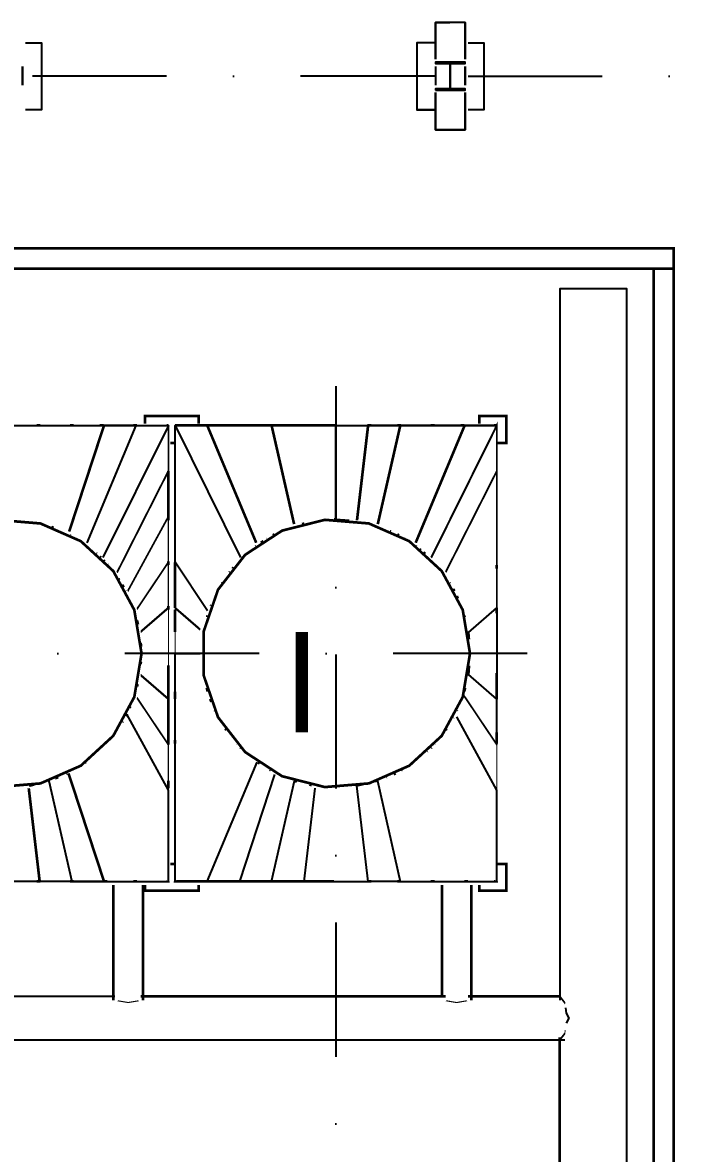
# Model space of a CAD drawing. Extents: x -57244 to 324435, y 15553 to 159369.
# Drawn here: x 132556 to 137634, y 129145 to 137578 of the extents above; entities that cross this region are included whole.
import ezdxf

# ---------------------------------------------------------------- set-up
doc = ezdxf.new("R2010")
doc.units = 0
doc.header["$LTSCALE"] = 2000
doc.header["$MEASUREMENT"] = 0
doc.linetypes.add('DASHDOT', pattern=[1, 0.5, -0.25, 0, -0.25])
doc.layers.add('BASE', color=253, linetype='CONTINUOUS')
doc.styles.add('TXT', font='TXT', dxfattribs={"height": 0.2})

msp = doc.modelspace()

# ---------------------------------------------------------------- linework, layer by layer
at = {"layer": 'BASE', "linetype": 'Continuous'}
for p, q in [((135855.5840535424, 137577.8737172001, 3789.999999999996), (135855.5840535424, 137305.6937172002, 3789.999999999996)), ((135855.5840535424, 137577.8737172001, 3989), (135855.5840535424, 137305.6937172002, 3989)), ((132555.5840535424, 137250.2137172004, 3789.999999999996), (132555.5840535424, 137111.4937172004, 3789.999999999996)), ((132555.5840535424, 137111.4937172004, 3989), (132555.5840535424, 137250.2137172004, 3989)), ((132555.5840535424, 137111.4937172004, 4000), (132555.5840535424, 137250.2137172004, 4000)), ((135635.5840535412, 137250.2137172004, 3989), (135635.5840535412, 137111.4937172004, 3989)), ((135635.5840535412, 137250.2137172004, 4000), (135635.5840535412, 137111.4937172004, 4000)), ((135635.5840535412, 137250.2137172004, 3801), (135635.5840535412, 137111.4937172004, 3801)), ((135855.5840535424, 137250.2137172004, 3789.999999999996), (135855.5840535424, 137111.4937172004, 3789.999999999996)), ((135855.5840535424, 137111.4937172004, 3989), (135855.5840535424, 137250.2137172004, 3989)), ((135855.5840535424, 137250.2137172004, 4000), (135855.5840535424, 137111.4937172004, 4000)), ((135635.5840535412, 136777.8737172002, 3801), (135635.5840535412, 137056.0137172001, 3801)), ((132695.5840535389, 136927.8737172001), (132576.4640535388, 136927.8737172001)), ((135628.2240535409, 136927.8737172001), (135495.5840535389, 136927.8737172001)), ((135995.5840535389, 136927.8737172001), (135877.9240535441, 136927.8737172001))]:
    msp.add_line(p, q, dxfattribs=at)
at = {"layer": 'BASE', "linetype": 'DASHDOT'}
for p, q in [((135628.2240535409, 137177.8737172001, 150), (132576.4640535388, 137177.8737172001, 150)), ((135877.9240535441, 137177.8737172001, 150), (138929.6840535404, 137177.8737172001, 150)), ((134892.8440535426, 134865.9937172001, 5658.999999999996), (134892.8440535426, 114344.8937172003, 5658.999999999996)), ((136319.1640535413, 132873.3537172001, 5658.999999999996), (128521.0640535384, 132873.3537172001, 5658.999999999996))]:
    msp.add_line(p, q, dxfattribs=at)
at = {"layer": 'BASE', "linetype": 'Continuous'}
for points, elevation in [([(135855.5840535412, 137305.6937172003), (135855.5840535412, 137577.8737172004), (135635.5840535412, 137577.8737172004), (135635.5840535412, 137305.6937172003)], 4000), ([(135635.5840535412, 137305.6937172003), (135635.5840535412, 137577.8737172004), (135742.5840535412, 137577.8737172004)], 3801), ([(135635.5840535412, 137305.6937172003), (135635.5840535412, 137577.8737172004), (135742.5840535412, 137577.8737172004)], 3989), ([(132576.4640535411, 137427.8737172004), (132695.5840535411, 137427.8737172004), (132695.5840535411, 136927.8737172004), (132576.4640535411, 136927.8737172004)], 150.0000000000073), ([(135628.2240535411, 137427.8737172004), (135495.5840535411, 137427.8737172004), (135495.5840535411, 136927.8737172004), (135628.2240535411, 136927.8737172004)], 150.0000000000073), ([(135877.9240535412, 137427.8737172004), (135995.5840535412, 137427.8737172004), (135995.5840535412, 136927.8737172004), (135877.9240535412, 136927.8737172004)], 150), ([(135635.5840535412, 137056.0137172003), (135635.5840535412, 136777.8737172004), (135742.5840535412, 136777.8737172004)], 3989), ([(135855.5840535412, 137056.0137172003), (135855.5840535412, 136777.8737172004), (135635.5840535412, 136777.8737172004), (135635.5840535412, 137056.0137172003)], 4000), ([(135635.5840535412, 136777.8737172004), (135855.5840535412, 136777.8737172004), (135855.5840535412, 137056.0137172003)], 3789.999999999996), ([(135855.5840535412, 137056.0137172003), (135855.5840535412, 136777.8737172004), (135748.5840535412, 136777.8737172004)], 3989)]:
    msp.add_lwpolyline(points, dxfattribs=dict(at, elevation=elevation))
at = {"layer": 'BASE', "linetype": 'Continuous', "elevation": 4750}
msp.add_lwpolyline([(135635.5840535412, 137072.8737172004), (135855.5840535412, 137072.8737172004), (135855.5840535412, 137083.8737172004), (135748.5840535412, 137083.8737172004), (135748.5840535412, 137271.8737172002), (135855.5840535412, 137271.8737172002), (135855.5840535412, 137282.8737172002), (135635.5840535412, 137282.8737172002), (135635.5840535412, 137271.8737172002), (135742.5840535412, 137271.8737172002), (135742.5840535412, 137083.8737172004), (135635.5840535412, 137083.8737172004)], close=True, dxfattribs=at)
at = {"layer": 'BASE', "linetype": 'Continuous', "const_width": 20}
for points, elevation in [([(127472.8640535411, 135893.3537172003), (127472.8640535411, 135743.3537172003), (137412.8640535411, 135743.3537172003), (137412.8640535411, 135893.3537172003)], 1200), ([(137412.8640535411, 135893.3537172003), (127472.8640535411, 135893.3537172003), (127472.8640535411, 135743.3537172003), (137412.8640535411, 135743.3537172003)], -100), ([(137262.8640535411, 113383.3537172003), (137412.8640535411, 113383.3537172003), (137412.8640535411, 135743.3537172003), (137262.8640535411, 135743.3537172003)], 1200), ([(131456.4840535411, 133037.9537172003), (131563.3840535411, 133349.2937172003), (131765.5640535412, 133609.0737172003), (132041.1640535412, 133789.1337172004), (132360.2840535412, 133869.9337172003), (132688.3440535411, 133842.7537172004), (132989.8040535412, 133710.5137172004), (133232.0040535411, 133487.5737172003), (133388.6640535412, 133198.0537172003), (133442.8640535411, 132873.3537172003), (133388.6640535412, 132548.6537172004), (133232.0040535411, 132259.1337172003), (132989.8040535412, 132036.1937172003), (132688.3440535411, 131903.9537172003), (132360.2840535412, 131876.7737172003), (132041.1640535412, 131957.5737172003), (131765.5640535412, 132137.6337172004), (131563.3840535411, 132397.4137172003), (131456.4840535411, 132708.7537172004)], 5658.999999999953), ([(134491.1640535412, 133789.1337172004), (134810.2840535412, 133869.9337172003), (135138.3440535411, 133842.7537172004), (135439.8040535412, 133710.5137172004), (135682.0040535411, 133487.5737172003), (135838.6640535412, 133198.0537172003), (135892.8640535411, 132873.3537172003), (135838.6640535412, 132548.6537172004), (135682.0040535411, 132259.1337172003), (135439.8040535412, 132036.1937172003), (135138.3440535411, 131903.9537172003), (134810.2840535412, 131876.7737172003), (134491.1640535412, 131957.5737172003), (134215.5640535412, 132137.6337172004), (134013.3840535411, 132397.4137172003), (133906.4840535411, 132708.7537172004), (133906.4840535411, 133037.9537172003), (134013.3840535411, 133349.2937172003), (134215.5640535412, 133609.0737172003)], 5659.000000000033)]:
    msp.add_lwpolyline(points, close=True, dxfattribs=dict(at, elevation=elevation))
for points, elevation in [([(137262.8640535408, 119716.4337172003), (137262.8640535408, 135743.3537172003), (137412.8640535408, 135743.3537172003), (137412.8640535408, 120104.8337172003)], -100.000000001688), ([(137262.8640535411, 135743.3537172003), (137262.8640535411, 135743.3537172003), (137412.8640535411, 135743.3537172003)], 1200.020000000008), ([(133867.8640535411, 134586.8537172003), (133867.8640535411, 134643.3537172003), (133467.8640535411, 134643.3537172003), (133467.8640535411, 134586.8537172003)], 2808.999999999996), ([(136099.8640535411, 134443.3537172003), (136162.8640535411, 134443.3537172003), (136162.8640535411, 134643.3537172003), (135962.8640535411, 134643.3537172003), (135962.8640535411, 134586.8537172003)], -100), ([(135962.8640535411, 134586.8537172003), (135962.8640535411, 134643.3537172003), (136162.8640535411, 134643.3537172003), (136162.8640535411, 134443.3537172003), (136099.8640535411, 134443.3537172003)], 2808.999999999993), ([(132659.7040535412, 134573.3537172003), (132687.4440535412, 134573.3537172003)], 4558.999999999996), ([(132909.3840535411, 134573.3537172003), (132937.1240535411, 134573.3537172003)], 4558.999999999996), ([(133159.0840535412, 134573.3537172003), (133131.3240535412, 134573.3537172003)], 4558.999999999996), ([(133381.0240535412, 134573.3537172003), (133408.7640535411, 134573.3537172003)], 4558.999999999996), ([(133630.7040535412, 134573.3537172003), (133642.8640535411, 134573.3537172003)], 4558.999999999996), ([(133692.8640535411, 134573.3537172003), (134879.1640535412, 134573.3537172003)], 4558.999999999996), ([(134892.8640535411, 134573.3537172003), (134652.8640535411, 134573.3537172003), (134412.8640535411, 134573.3537172003)], 4559.000000000004), ([(135128.8440535412, 134573.3537172003), (135156.6040535411, 134573.3537172003)], 4558.999999999996), ([(135350.8040535412, 134573.3537172003), (135378.5440535412, 134573.3537172003)], 4558.999999999996), ([(135628.2240535411, 134573.3537172003), (135600.4840535411, 134573.3537172003)], 4558.999999999996), ([(135850.1840535412, 134573.3537172003), (135822.4440535412, 134573.3537172003)], 4558.999999999996), ([(136092.8640535411, 134573.3537172003), (136072.1240535411, 134573.3537172003)], 4558.999999999996), ([(133686.2040535412, 134443.3537172003), (133658.4640535411, 134443.3537172003)], 2808.999999999996), ([(133642.8640535411, 133893.3537172003), (133642.8640535411, 134233.3537172003)], 4558.999999999996), ([(132688.3440535411, 133842.7537172004), (132715.1840535412, 133830.9737172003)], 5058.999999999996), ([(133642.8640535411, 133893.2737172003), (133642.8640535411, 133865.5337172003)], 4558.999999999996), ([(134657.2240535412, 133842.0137172004), (134639.5640535412, 133837.7737172004)], 5058.999999999996), ([(134892.8640535411, 133873.3537172003), (134879.1640535412, 133872.2737172003)], 5058.999999999996), ([(135138.3440535411, 133842.7537172004), (135156.6040535411, 133834.7537172004)], 5058.999999999996), ([(132798.4040535412, 133794.4737172003), (132742.9240535412, 133818.8137172003)], 5058.999999999996), ([(132786.5440535412, 133810.0337172003), (132770.6640535412, 133816.6137172002)], 5058.999999999996), ([(132881.6440535412, 133757.9537172003), (132952.6640535412, 133726.8137172003)], 5058.999999999996), ([(132909.3840535411, 133756.6737172003), (132912.8440535412, 133754.5537172003)], 5058.999999999996), ([(134422.8640535411, 133754.5537172003), (134435.2640535411, 133762.1537172003)], 5058.999999999996), ([(135452.2440535571, 133699.0737172003), (135439.8040535571, 133710.5137172004), (135267.5640535571, 133786.0737172003)], 5059.000000080148), ([(135303.5240535412, 133782.2937172003), (135295.3040535412, 133785.6937172003)], 5058.999999999996), ([(135362.8440535412, 133754.5537172003), (135350.8040535412, 133761.9337172003)], 5058.999999999996), ([(133002.2440535411, 133699.0737172003), (132989.8040535412, 133710.5137172004), (132964.8640535411, 133721.4537172003)], 5059.000000000004), ([(133020.3640535411, 133682.3937172003), (133032.3840535411, 133671.3137172003)], 5058.999999999996), ([(133213.2040535412, 133504.8537172003), (133048.1040535411, 133656.8537172003)], 5058.999999999996), ([(134292.1440535412, 133671.3137172003), (134296.5440535412, 133675.0937172003)], 5058.999999999996), ([(134332.3240535412, 133699.0737172003), (134352.0440535412, 133711.1537172004)], 5058.999999999996), ([(134379.7840535412, 133728.1537172003), (134377.6040535412, 133726.8137172003)], 5058.999999999996), ([(135408.1040535411, 133726.8137172003), (135406.2840535412, 133727.9337172003)], 5058.999999999996), ([(135461.7640535411, 133690.2937172003), (135572.7440535411, 133588.1337172004)], 5058.999999999996), ([(135489.5240535412, 133674.7737172004), (135493.5640535412, 133671.3137172003)], 5058.999999999996), ([(133075.8440535411, 133643.7537172004), (133076.0440535412, 133643.5737172003)], 5058.999999999996), ([(133108.5240535412, 133615.8337172003), (133103.5840535412, 133620.0537172003)], 5058.999999999996), ([(133131.3240535412, 133596.3537172003), (133141.0040535411, 133588.0937172003)], 5058.999999999996), ([(133159.0840535412, 133569.7737172003), (133167.1240535411, 133560.3537172003)], 5058.999999999996), ([(134213.3240535412, 133606.1937172003), (134215.5640535412, 133609.0737172003)], 5058.999999999996), ([(135526.0440535412, 133643.5737172003), (135517.2640535411, 133651.0737172003)], 5058.999999999996), ([(135558.5240535412, 133615.8337172003), (135545.0040535411, 133627.3937172003)], 5058.999999999996), ([(133190.8240535412, 133532.6137172004), (133186.8240535412, 133537.2937172003)], 5058.999999999996), ([(133642.8640535411, 133532.6137172004), (133642.8640535411, 133560.3537172003)], 4558.999999999996), ([(133692.8640535411, 133553.3537172003), (133692.8640535411, 133213.3537172003)], 4558.999999999996), ([(133692.8640535411, 133449.3737172004), (133692.8640535411, 133532.6137172004)], 4558.999999999996), ([(134091.2640535411, 133449.3737172004), (134157.8440535412, 133534.8937172004)], 5058.999999999996), ([(134121.1840535412, 133504.8537172003), (134130.0840535412, 133515.2737172003)], 5058.999999999996), ([(135683.7240535412, 133484.3737172002), (135682.0040535411, 133487.5737172003)], 5058.999999999996), ([(136092.8640535411, 133504.8537172003), (136092.8640535411, 133532.6137172004)], 4558.999999999996), ([(133270.0440535412, 133431.4537172003), (133276.0640535412, 133421.6337172003)], 5058.999999999996), ([(134026.4840535412, 133366.1537172003), (134069.6840535412, 133421.6337172003)], 5058.999999999996), ([(134042.6440535412, 133393.8937172003), (134046.8640535411, 133400.7937172003)], 5058.999999999996), ([(134102.3440535412, 133482.7937172003), (134097.5040535411, 133477.1137172004)], 5058.999999999996), ([(135807.7640535411, 133255.1737172003), (135717.6840535412, 133421.6337172003)], 5058.999999999996), ([(135743.0640535412, 133393.8937172003), (135739.2040535412, 133400.1937172003)], 5058.999999999996), ([(133297.7840535412, 133386.1937172003), (133310.0840535412, 133366.1537172003)], 5058.999999999996), ([(133327.0840535412, 133338.3937172004), (133325.5440535412, 133340.9137172003)], 5058.999999999996), ([(134013.3840535411, 133349.2937172003), (134019.1240535411, 133356.6737172003)], 5058.999999999996), ([(135777.0840535412, 133338.3937172004), (135766.9440535412, 133354.9337172003)], 5058.999999999996), ([(133960.4640535411, 133227.4337172003), (133963.6240535411, 133235.0737172003)], 5058.999999999996), ([(135802.2640535411, 133282.9137172003), (135794.6840535412, 133301.1737172003)], 5058.999999999996), ([(133642.8640535411, 133199.6937172003), (133642.8640535411, 133227.4337172003)], 4558.999999999996), ([(133692.8640535411, 133199.6937172003), (133692.8640535411, 133033.2337172003)], 4558.999999999996), ([(133935.8840535411, 133157.7337172003), (133932.6440535412, 133144.1937172003)], 5058.999999999996), ([(135852.2840535412, 133116.4537172003), (135843.0240535412, 133171.9337172003)], 5058.999999999996), ([(135853.0640535412, 133144.1937172003), (135850.1840535412, 133156.2337172003)], 5058.999999999996), ([(136092.8640535411, 133171.9337172003), (136092.8640535411, 133199.6937172003)], 4558.999999999996), ([(133416.3840535411, 133088.7137172003), (133408.7640535411, 133120.4537172003)], 5058.999999999996), ([(135880.0640535412, 132949.9937172004), (135861.5440535412, 133060.9737172003)], 5058.999999999996), ([(135880.5440535412, 133029.7737172003), (135884.6240535411, 132977.7337172003)], 5058.999999999996), ([(133439.0040535411, 132922.2537172004), (133436.5040535411, 132953.9137172004)], 5058.999999999996), ([(133437.9640535412, 132811.2737172003), (133436.5040535411, 132792.7937172003)], 5058.999999999996), ([(133642.8640535411, 132783.5337172003), (133642.8640535411, 132533.8537172003)], 4558.999999999996), ([(135885.7840535412, 132783.5337172003), (135880.5440535412, 132716.9137172003)], 5058.999999999996), ([(136092.8640535411, 132533.8537172003), (136092.8640535411, 132728.0537172003)], 4558.999999999996), ([(133413.2240535411, 132644.8137172003), (133408.7640535411, 132626.2537172004)], 5058.999999999996), ([(133906.4840535411, 132708.7537172004), (133908.1440535412, 132703.9537172003)], 5058.999999999996), ([(133928.4440535412, 132644.8137172003), (133976.0640535412, 132506.0937172003)], 5058.999999999996), ([(133692.8640535411, 132589.3337172003), (133692.8640535411, 132533.8537172003)], 4558.999999999996), ([(133935.8840535411, 132588.9737172003), (133929.1440535412, 132617.0737172003)], 5058.999999999996), ([(135850.1840535412, 132590.4737172003), (135856.5640535412, 132617.0737172003)], 5058.999999999996), ([(133388.6640535412, 132548.6537172004), (133275.5640535412, 132339.6337172003)], 5058.999999999996), ([(133358.2840535412, 132478.3537172003), (133353.2840535412, 132466.2537172002)], 5058.999999999996), ([(133381.0240535412, 132533.2337172003), (133381.2640535411, 132533.8537172003)], 5058.999999999996), ([(133642.8640535411, 132533.3537172003), (133642.8640535411, 132193.3537172003)], 4558.999999999996), ([(133954.4440535412, 132533.8537172003), (133963.6240535411, 132511.6337172004)], 5058.999999999996), ([(133985.5840535412, 132478.3537172003), (134004.6440535412, 132422.8737172004)], 5058.999999999996), ([(135800.6240535411, 132478.3537172003), (135740.5640535412, 132367.3937172004)], 5058.999999999996), ([(133335.3040535412, 132422.8737172004), (133333.8640535411, 132419.3537172003), (133325.5440535412, 132405.7937172003)], 5059.000000000004), ([(133991.3840535411, 132444.6537172003), (133988.9040535412, 132450.6137172004)], 5058.999999999996), ([(134019.1240535411, 132390.0337172003), (134015.1440535412, 132395.1337172004)], 5058.999999999996), ([(135766.9440535412, 132391.7737172004), (135769.0040535411, 132395.1337172004)], 5058.999999999996), ([(135796.8040535412, 132450.6137172004), (135794.6840535412, 132445.5337172003)], 5058.999999999996), ([(133302.0040535411, 132367.3937172004), (133297.7840535412, 132360.5137172004)], 5058.999999999996), ([(133642.8640535411, 132339.6337172003), (133642.8640535411, 132200.9337172003)], 4558.999999999996), ([(134046.8640535411, 132354.3937172003), (134036.7440535411, 132367.3937172004)], 5058.999999999996), ([(134058.3440535412, 132339.6337172003), (134101.5240535412, 132284.1537172003)], 5058.999999999996), ([(134074.6040535411, 132300.6537172003), (134067.7040535412, 132311.8937172003)], 5058.999999999996), ([(135725.5640535412, 132339.6337172003), (135695.5240535412, 132284.1537172003)], 5058.999999999996), ([(135718.0040535411, 132311.8937172003), (135711.4640535412, 132301.2337172002)], 5058.999999999996), ([(133245.5240535412, 132284.1537172003), (133242.3040535412, 132278.1937172003)], 5058.999999999996), ([(133692.8640535411, 132228.6737172003), (133692.8640535411, 132200.9337172003)], 4558.999999999996), ([(134209.5040535411, 132145.4337172003), (134144.7040535412, 132228.6737172003)], 5058.999999999996), ([(135683.7240535412, 132262.3337172003), (135682.0040535411, 132259.1337172003)], 5058.999999999996), ([(136092.8640535411, 132284.1537172003), (136092.8640535411, 132200.9337172003)], 4558.999999999996), ([(134156.1440535412, 132200.9337172003), (134157.8440535412, 132198.9337172003)], 5058.999999999996), ([(134179.8440535411, 132173.1737172003), (134185.5840535412, 132166.4537172003)], 5058.999999999996), ([(135572.7440535411, 132143.0137172003), (135575.5840535412, 132145.4337172003)], 5058.999999999996), ([(135605.8640535411, 132173.1737172003), (135600.4840535411, 132166.8737172004)], 5058.999999999996), ([(135629.5640535412, 132200.9337172003), (135628.2240535411, 132199.3537172003)], 5058.999999999996), ([(132989.8040535412, 132036.1937172003), (133048.2040535412, 132089.9537172003)], 5058.999999999996), ([(133020.3640535411, 132058.0537172003), (133027.1440535412, 132062.2137172003)], 5058.999999999996), ([(134296.5440535412, 132084.7137172003), (134352.0440535412, 132048.4737172003)], 5058.999999999996), ([(134308.5640535412, 132062.2137172003), (134324.3040535412, 132052.5737172003)], 5058.999999999996), ([(132881.6440535412, 131976.0537172003), (132888.7040535412, 131978.9737172003)], 5058.999999999996), ([(134435.2640535411, 131994.0937172003), (134379.7840535412, 132030.3537172003)], 5058.999999999996), ([(134407.5240535412, 132001.5537172003), (134399.1040535411, 132006.7137172003)], 5058.999999999996), ([(134458.4040535412, 131978.9737172003), (134463.0040535411, 131975.9737172003)], 5058.999999999996), ([(135323.0640535412, 131972.4937172004), (135338.7040535412, 131978.9737172003)], 5058.999999999996), ([(135386.6040535411, 132006.7137172003), (135378.5440535412, 132001.7737172003)], 5058.999999999996), ([(132641.2440535411, 131895.7537172002), (132604.2040535412, 131886.8537172003)], 5058.999999999996), ([(132754.7240535412, 131923.4937172002), (132751.8640535411, 131922.2937172003)], 5058.999999999996), ([(132821.7240535412, 131951.2337172002), (132798.4040535412, 131941.5937172003)], 5058.999999999996), ([(133642.8640535411, 131868.0137172003), (133642.8640535411, 131923.4937172002)], 4558.999999999996), ([(134491.1640535412, 131957.5737172003), (134490.7640535411, 131957.8337172003)], 5058.999999999996), ([(134583.8440535411, 131922.2937172003), (134601.7240535411, 131918.0137172003)], 5058.999999999996), ([(134712.7040535412, 131891.3737172004), (134694.4640535412, 131895.7537172002)], 5058.999999999996), ([(135049.2840535412, 131885.6737172003), (135045.6240535411, 131885.3937172003)], 5058.999999999996), ([(135204.7240535412, 131923.4937172002), (135201.8640535411, 131922.2937172003)], 5058.999999999996), ([(135267.5640535412, 131949.5137172003), (135271.7240535412, 131951.2337172002)], 5058.999999999996), ([(133686.2040535412, 131303.3537172003), (133658.4640535411, 131303.3537172003)], 2808.999999999996), ([(133686.2040535412, 131303.3537172003), (133658.4640535411, 131303.3537172003)], -100), ([(135962.8640535411, 131146.6737172003), (135962.8640535411, 131103.3537172003), (136162.8640535411, 131103.3537172003), (136162.8640535411, 131303.3537172003), (136099.8640535411, 131303.3537172003)], -100), ([(135962.8640535411, 131146.6737172003), (135962.8640535411, 131103.3537172003), (136162.8640535411, 131103.3537172003), (136162.8640535411, 131303.3537172003), (136099.8640535411, 131303.3537172003)], 2808.999999999993), ([(132659.7040535412, 131173.3537172003), (132687.4440535412, 131173.3537172003)], 4558.999999999996), ([(132909.3840535411, 131173.3537172003), (132937.1240535411, 131173.3537172003)], 4558.999999999996), ([(133186.8240535412, 131173.3537172003), (133159.0840535412, 131173.3537172003)], 4558.999999999996), ([(133232.8640535411, 130286.6337172004), (133232.8640535411, 131146.6737172003)], 4258.999999999996), ([(133381.0240535412, 131173.3537172003), (133408.7640535411, 131173.3537172003)], 4558.999999999996), ([(133452.8640535411, 130286.6337172004), (133452.8640535411, 131146.6737172003)], 4258.999999999996), ([(133867.8640535411, 131146.6737172003), (133867.8640535411, 131103.3537172003), (133467.8640535411, 131103.3537172003), (133467.8640535411, 131146.6737172003)], -100), ([(133867.8640535411, 131146.6737172003), (133867.8640535411, 131103.3537172003), (133467.8640535411, 131103.3537172003), (133467.8640535411, 131146.6737172003)], 2808.999999999996), ([(133642.8640535411, 131174.4137172003), (133642.8640535411, 131173.3537172003), (133630.7040535412, 131173.3537172003)], 4559.000000000004), ([(134879.1640535412, 131173.3537172003), (133692.8640535411, 131173.3537172003), (133692.8640535411, 131174.4137172003)], 4559.000000000004), ([(134412.8640535411, 131173.3537172003), (134172.8640535411, 131173.3537172003)], 4558.999999999996), ([(135156.6040535411, 131173.3537172003), (135128.8440535412, 131173.3537172003)], 4558.999999999996), ([(135378.5440535412, 131173.3537172003), (135350.8040535412, 131173.3537172003)], 4558.999999999996), ([(135628.2240535411, 131173.3537172003), (135600.4840535411, 131173.3537172003)], 4558.999999999996), ([(135682.8640535411, 130314.3737172004), (135682.8640535411, 131146.6737172003)], 4258.999999999996), ([(135850.1840535412, 131173.3537172003), (135877.9240535412, 131173.3537172003)], 4558.999999999996), ([(135902.8640535411, 130286.6337172004), (135902.8640535411, 131146.6737172003)], 4258.999999999996), ([(136092.8640535411, 131174.4137172003), (136092.8640535411, 131173.3537172003), (136072.1240535411, 131173.3537172003)], 4559.000000000004), ([(135711.4640535412, 130315.3337172003), (133436.5040535411, 130315.3337172003)], 4258.999999999996), ([(135877.9240535412, 130315.3337172003), (136571.5040535411, 130315.3337172003)], 4258.999999999996), ([(136562.8640535411, 124737.9737172003), (136562.8640535411, 130009.1937172003)], 4258.999999999996)]:
    msp.add_lwpolyline(points, dxfattribs=dict(at, elevation=elevation))
at = {"layer": 'BASE', "linetype": 'Continuous', "extrusion": (0.7121410058671304, 0, 0.7020364575736447), "const_width": 20, "elevation": 100117.8933085059}
msp.add_lwpolyline([(133588.0937172003, -91598.7853818522), (134573.3537172003, -92295.50133545161), (134233.3537172003, -92295.50133545161)], dxfattribs=at)
at = {"layer": 'BASE', "linetype": 'Continuous', "extrusion": (0.9931852325540276, -0.1165465307789233, 0), "const_width": 20, "elevation": 116094.6036799264}
msp.add_lwpolyline([(149119.9951064454, 4558.999999999886), (148407.3183802923, 5055.859999999891)], dxfattribs=at)
at = {"layer": 'BASE', "linetype": 'Continuous', "extrusion": (-0.9749139176862365, 0.222582238962758, 0), "const_width": 20, "elevation": -99634.71176941147}
msp.add_lwpolyline([(-160029.1965382089, 5050.079999999902), (-160783.7041789918, 4558.999999999904)], dxfattribs=at)
at = {"layer": 'BASE', "linetype": 'Continuous', "extrusion": (0, 0.5257451435671091, 0.8506421362803513), "const_width": 20, "elevation": 74629.36466965906}
msp.add_lwpolyline([(-132902.7440535411, -111146.9366989696), (-133162.8640535411, -112076.8929828883), (-133402.8640535411, -112076.8929828883)], dxfattribs=at)
at = {"layer": 'BASE', "linetype": 'Continuous', "extrusion": (0.7877486873712441, 0, 0.6159967577389365), "const_width": 20, "elevation": 108085.3199532429}
msp.add_lwpolyline([(133477.1137172004, -78110.63050540513), (134233.3537172003, -78732.22468620157), (134573.3537172003, -78732.22468620157)], dxfattribs=at)
at = {"layer": 'BASE', "linetype": 'Continuous', "extrusion": (0, 0.4893953063642016, 0.872062058633839), "const_width": 20}
for points, elevation in [([(-133692.8640535411, -115125.1626781674), (-133932.8640535411, -115125.1626781674), (-134298.1040535411, -114122.6193484304)], 69835.29859619905), ([(-135487.6040535411, -114122.6193484305), (-135852.8640535411, -115125.1626781674), (-136092.8640535411, -115125.1626781674)], 69835.29859619917)]:
    msp.add_lwpolyline(points, dxfattribs=dict(at, elevation=elevation))
at = {"layer": 'BASE', "linetype": 'Continuous', "extrusion": (0, 0.555242793347018, 0.8316883072619219), "const_width": 20, "elevation": 78512.55182082251}
msp.add_lwpolyline([(-134580.7840535412, -108507.2909447378), (-134412.8640535411, -109391.7328607503), (-134172.8640535411, -109391.7328607503), (-133932.8640535411, -109391.7328607503)], dxfattribs=at)
at = {"layer": 'BASE', "linetype": 'Continuous', "extrusion": (0.949968087734894, 0.312346974189456, 0), "const_width": 20, "elevation": 169493.5189309514}
msp.add_lwpolyline([(85931.90338534408, 4558.999999999924), (85091.81200721886, 5052.259999999926)], dxfattribs=at)
at = {"layer": 'BASE', "linetype": 'Continuous', "extrusion": (-0.9931884805603328, -0.11651884861368, 0), "const_width": 20, "elevation": -149416.0056816441}
msp.add_lwpolyline([(-117254.4336247433, 5055.859999999951), (-117967.1080202425, 4558.999999999947)], dxfattribs=at)
at = {"layer": 'BASE', "linetype": 'Continuous', "extrusion": (0, 0.5745374760649955, 0.8184782761911675), "const_width": 20, "elevation": 81048.87745143787}
msp.add_lwpolyline([(-135372.8640535411, -107526.0502183386), (-135132.8640535411, -107526.0502183386), (-135049.8040535412, -106661.2502345273)], dxfattribs=at)
at = {"layer": 'BASE', "linetype": 'Continuous', "extrusion": (0, 0.5552427933469883, 0.8316883072619417), "const_width": 20, "elevation": 78512.5518208184}
msp.add_lwpolyline([(-135852.8640535411, -109391.7328607528), (-135612.8640535411, -109391.7328607528), (-135372.8640535411, -109391.7328607528), (-135204.9240535412, -108507.2909447402)], dxfattribs=at)
at = {"layer": 'BASE', "linetype": 'Continuous', "extrusion": (0.9499627466936902, -0.3123632178957373, 0), "const_width": 20, "elevation": 86791.4030131741}
msp.add_lwpolyline([(170200.1433327947, 4558.999999999996), (169361.184118053, 5051.580000000002)], dxfattribs=at)
at = {"layer": 'BASE', "linetype": 'Continuous', "extrusion": (0.7877476021947242, 0, 0.6159981454813505), "const_width": 20, "elevation": 110015.1628792394}
msp.add_lwpolyline([(133480.0937172003, -79622.45284364035), (134233.3537172003, -80241.61055182146), (133893.3537172003, -80241.61055182146), (133553.3537172003, -80241.61055182146), (133213.3537172003, -80241.61055182146)], dxfattribs=at)
at = {"layer": 'BASE', "linetype": 'Continuous', "extrusion": (-0.8921696759492272, -0.4517004198765493, 0), "const_width": 20, "elevation": -179909.9814348688}
msp.add_lwpolyline([(-58522.16340746747, 5048.66), (-59369.80485996977, 4558.999999999996)], dxfattribs=at)
at = {"layer": 'BASE', "linetype": 'Continuous', "extrusion": (0.8506546748419922, 0, 0.5257248559555318), "const_width": 20, "elevation": 116080.706684719}
msp.add_lwpolyline([(133553.3537172003, -66381.24079142805), (133893.3537172003, -66381.24079142805), (133338.3937172004, -65804.93172677617)], dxfattribs=at)
at = {"layer": 'BASE', "linetype": 'Continuous', "extrusion": (-0.8777237560200736, -0.4791669939781061, 0), "const_width": 20, "elevation": -181502.6786044738}
msp.add_lwpolyline([(-52837.17171061732, 5042.059999999998), (-53460.1695459265, 4558.999999999996)], dxfattribs=at)
at = {"layer": 'BASE', "linetype": 'Continuous', "extrusion": (-0.8777129727746471, 0.4791867458758554, 0), "const_width": 20, "elevation": -55290.55181969943}
msp.add_lwpolyline([(-182101.5505969966, 5049.239999999925), (-182733.8301886331, 4558.999999999924)], dxfattribs=at)
at = {"layer": 'BASE', "linetype": 'Continuous', "extrusion": (0.8951723031117595, 0, 0.445720257270845), "const_width": 20, "elevation": 121665.4290621584}
msp.add_lwpolyline([(133204.5137172004, -54961.02389621243), (133553.3537172003, -55486.24121847066), (133213.3537172003, -55486.24121847066)], dxfattribs=at)
at = {"layer": 'BASE', "linetype": 'Continuous', "extrusion": (0.8303650129889322, -0.5572198356159718, 0), "const_width": 20, "elevation": 38588.17502325973}
msp.add_lwpolyline([(186731.6756305199, 4558.999999999996), (186296.1563175154, 5046.400000000001)], dxfattribs=at)
at = {"layer": 'BASE', "linetype": 'Continuous', "extrusion": (0.9204430455575142, 0, 0.3908767067565012), "const_width": 20, "elevation": 124792.6517125731}
msp.add_lwpolyline([(132711.7537172004, -47513.64132729376), (132533.3537172003, -48041.58273805826), (132873.3537172003, -48041.58273805826), (133213.3537172003, -48041.58273805826), (133034.9537172003, -47513.64132729376)], dxfattribs=at)
at = {"layer": 'BASE', "linetype": 'Continuous', "extrusion": (-0.920461401329613, 0, 0.3908334794542627), "const_width": 20, "elevation": -121277.3111616605}
msp.add_lwpolyline([(-133051.1937172003, 56927.87706738917), (-133213.3537172003, 56448.03076491312), (-132873.3537172003, 56448.03076491312)], dxfattribs=at)
at = {"layer": 'BASE', "linetype": 'Continuous', "extrusion": (0, 1, 0), "const_width": 20, "elevation": 132873.3537172003}
msp.add_lwpolyline([(-133464.2440535411, 5005.52), (-133642.8640535411, 4558.999999999996)], dxfattribs=at)
at = {"layer": 'BASE', "linetype": 'Continuous', "extrusion": (0, -1, 0), "const_width": 20, "elevation": -132873.3537172003}
msp.add_lwpolyline([(136092.8640535411, 4558.999999999996), (135905.6640535412, 5026.979999999996)], dxfattribs=at)
at = {"layer": 'BASE', "linetype": 'Continuous', "extrusion": (-0.6540889341178101, 0.7564176533269349, 0), "const_width": 20, "elevation": 12803.54545837542}
msp.add_lwpolyline([(-187816.2425618789, 4558.999999999924), (-188071.4983708236, 5013.739999999929)], dxfattribs=at)
at = {"layer": 'BASE', "linetype": 'Continuous', "extrusion": (0.8951723031117524, 0, 0.4457202572708592), "const_width": 20, "elevation": 121665.4290621574}
msp.add_lwpolyline([(131853.3537172003, -55486.24121847246), (132193.3537172003, -55486.24121847246), (132542.1937172003, -54961.02389621433)], dxfattribs=at)
at = {"layer": 'BASE', "linetype": 'Continuous', "extrusion": (-0.8303887425336012, 0.5571844723908456, 0), "const_width": 20, "elevation": -37360.96522264116}
msp.add_lwpolyline([(-184263.4606846208, 4558.999999999874), (-184699.6178498718, 5047.139999999874)], dxfattribs=at)
at = {"layer": 'BASE', "linetype": 'Continuous', "extrusion": (0.8951752819650131, 0, 0.4457142745738119), "const_width": 20, "elevation": 123858.979330337}
msp.add_lwpolyline([(132554.9937172004, -56032.95369323464), (132193.3537172003, -56577.42806581807), (131853.3537172003, -56577.42806581807)], dxfattribs=at)
at = {"layer": 'BASE', "linetype": 'Continuous', "extrusion": (-0.8777237560200717, 0.47916699397811, 0), "const_width": 20, "elevation": -54165.62764355176}
msp.add_lwpolyline([(-179792.0286533644, 4558.999999999886), (-180415.0264886736, 5042.059999999889)], dxfattribs=at)
at = {"layer": 'BASE', "linetype": 'Continuous', "extrusion": (0.8921537281432723, 0.4517319175795089, 0), "const_width": 20, "elevation": 178638.758867095}
msp.add_lwpolyline([(57792.26493560588, 5040.119999999995), (56959.38156970148, 4558.999999999996)], dxfattribs=at)
at = {"layer": 'BASE', "linetype": 'Continuous', "extrusion": (-0.8921676611818151, 0.4517043992937972, 0), "const_width": 20, "elevation": -59871.28939940557}
msp.add_lwpolyline([(-177721.6160472245, 4558.999999999904), (-178566.7262577889, 5047.199999999904)], dxfattribs=at)
at = {"layer": 'BASE', "linetype": 'Continuous', "extrusion": (-0.8921559497417647, -0.4517275299783819, 0), "const_width": 20, "elevation": -180824.2608166086}
msp.add_lwpolyline([(-55853.52766270376, 4558.999999999996), (-56697.84193334013, 5046.739999999998)], dxfattribs=at)
at = {"layer": 'BASE', "linetype": 'Continuous', "extrusion": (-0.895702948826392, -0.4446529292197521, 0), "const_width": 20, "elevation": -178030.9233882937}
msp.add_lwpolyline([(-58067.66876121973, 4558.999999999996), (-59155.66339300785, 5049.759999999998)], dxfattribs=at)
at = {"layer": 'BASE', "linetype": 'Continuous', "extrusion": (0.8957049798205852, -0.4446488379885924, 0), "const_width": 20, "elevation": 61423.28479381362}
msp.add_lwpolyline([(178047.1131891627, 5058.839999999931), (176939.0027930377, 4558.999999999929)], dxfattribs=at)
at = {"layer": 'BASE', "linetype": 'Continuous', "extrusion": (0.8956987124564174, 0.444661462805038, 0), "const_width": 20, "elevation": 180225.9384521965}
msp.add_lwpolyline([(58083.86633375654, 5058.459999999995), (56976.55202571213, 4558.999999999996)], dxfattribs=at)
at = {"layer": 'BASE', "linetype": 'Continuous', "extrusion": (0.9227147195860262, 0.3854835226819444, 0), "const_width": 20, "elevation": 173657.9527700478}
msp.add_lwpolyline([(70574.2879780698, 5057.819999999951), (69610.97832110603, 4558.999999999947)], dxfattribs=at)
at = {"layer": 'BASE', "linetype": 'Continuous', "extrusion": (0, -0.5257459788167046, 0.8506416200481053), "const_width": 20, "elevation": -65085.78809891989}
msp.add_lwpolyline([(132897.9440535412, 114925.4633702834), (133162.8640535411, 113978.3900305678), (132922.8640535411, 113978.3900305678)], dxfattribs=at)
at = {"layer": 'BASE', "linetype": 'Continuous', "extrusion": (0.9499560888800013, 0.3123834649910449, 0), "const_width": 20, "elevation": 169802.6526867929}
msp.add_lwpolyline([(83093.76994392974, 5056.919999999949), (82245.70969206025, 4558.999999999947)], dxfattribs=at)
at = {"layer": 'BASE', "linetype": 'Continuous', "extrusion": (0.9227161768039734, 0.3854800345857858, 0), "const_width": 20, "elevation": 175918.3442549942}
msp.add_lwpolyline([(69609.77373561024, 5047.079999999905), (68667.20870655394, 4558.999999999904)], dxfattribs=at)
at = {"layer": 'BASE', "linetype": 'Continuous', "extrusion": (0, -0.5745199283949484, 0.8184905936399414), "const_width": 20, "elevation": -71630.20716852718}
msp.add_lwpolyline([(132202.8640535411, 109983.3925072866), (132442.8640535411, 109983.3925072866), (132682.8640535411, 109983.3925072866), (132601.3640535411, 110832.1011001499)], dxfattribs=at)
at = {"layer": 'BASE', "linetype": 'Continuous', "extrusion": (1, 0, 0), "const_width": 20, "elevation": 134892.8640535411}
msp.add_lwpolyline([(131868.0137172003, 5055.18), (131173.3537172003, 4558.999999999996)], dxfattribs=at)
at = {"layer": 'BASE', "linetype": 'Continuous', "extrusion": (-0.7073532027641691, -0.706860273702853, 0), "const_width": 20}
for points, elevation in [([(2038.623866526919, 4328.319999999996), (1998.050076957967, 4259.019999999997)], -186357.4255607342), ([(3770.431537099124, 4328.319999999996), (3729.857747529939, 4259.019999999997)], -188090.4409075066)]:
    msp.add_lwpolyline(points, dxfattribs=dict(at, elevation=elevation))
at = {"layer": 'BASE', "linetype": 'Continuous', "extrusion": (-0.7071067811866876, 0.7071067811864075, 0), "const_width": 20}
for points, elevation in [([(-186471.693375805, 4328.319999999996), (-186512.2813050452, 4259.019999999997)], -2218.56897704216), ([(-188204.1049897119, 4328.319999999996), (-188244.6929189519, 4259.019999999997)], -3950.980590949504)]:
    msp.add_lwpolyline(points, dxfattribs=dict(at, elevation=elevation))
at = {"layer": 'BASE', "linetype": 'Continuous', "extrusion": (-0.9511788716838686, -0.0006807553725067192, 0.3086394184713379), "const_width": 20, "elevation": -128669.9223518559}
msp.add_lwpolyline([(-130161.0953230771, 46352.89957553628), (-130170.0961939215, 46348.96761367987), (-130217.562805674, 46228.54865350852)], dxfattribs=at)
at = {"layer": 'BASE', "linetype": 'Continuous', "extrusion": (0, 0.9238559636062804, 0.3827403277799604), "const_width": 20, "elevation": 122022.7074731542}
for points in [[(-133420.6440535412, -45858.00462822845), (-133342.8640535411, -45823.15071022782), (-133265.0640535412, -45858.00462822845)], [(-135715.0640535412, -45858.00462822845), (-135792.8640535411, -45823.15071022782), (-135870.6440535412, -45858.00462822845)]]:
    msp.add_lwpolyline(points, dxfattribs=at)
at = {"layer": 'BASE', "linetype": 'Continuous', "extrusion": (-0.9510875796706045, -7.157154269768979e-05, 0.3089213664896387), "const_width": 20, "elevation": -128576.8452504156}
msp.add_lwpolyline([(-129981.0966774229, 46240.90940646283), (-130028.5338779024, 46361.33995578772), (-130054.4136159511, 46372.6112626565)], dxfattribs=at)
at = {"layer": 'BASE', "linetype": 'Continuous'}
for points in [[(136562.8640535389, 124488.2737172002, 4258.999999999996), (136562.8640535389, 123593.3537172002, 4258.999999999996), (136610.6040535422, 123593.3537172002, 4405.959999999999), (136735.6040535422, 123593.3537172002, 4496.780000000002), (136890.1040535405, 123593.3537172002, 4496.780000000002), (137015.1040535405, 123593.3537172002, 4405.959999999999), (137062.8640535389, 123593.3537172002, 4258.999999999996), (137062.8640535389, 135593.3537172002, 4258.999999999996), (137015.1040535405, 135593.3537172002, 4405.959999999999), (136890.1040535405, 135593.3537172002, 4496.780000000002), (136735.6040535422, 135593.3537172002, 4496.780000000002), (136610.6040535422, 135593.3537172002, 4405.959999999999), (136562.8640535389, 135593.3537172002, 4258.999999999996), (136562.8640535389, 130286.6337172005, 4258.999999999996)], [(132437.744053539, 133872.9537172004, 5058.999999999996), (132442.8640535436, 133873.3537172001, 5058.999999999996), (132442.8640535436, 134573.3537172001, 4558.999999999996), (132682.8640535401, 134573.3537172001, 4558.999999999996), (132922.8640535424, 134573.3537172001, 4558.999999999996), (133162.8640535389, 134573.3537172001, 4558.999999999996)], [(133037.604053544, 133699.0737172002, 5049.639999999999), (133402.8640535412, 134573.3537172001, 4558.999999999996), (133642.8640535436, 134573.3537172001, 4558.999999999996), (133153.7440535423, 133588.0937172003, 5055.16)], [(133935.8840535438, 133191.1737172004, 5047.139999999996), (133692.8640535436, 133553.3537172005, 4558.999999999996), (133692.8640535436, 133893.3537172002, 4558.999999999996), (133692.8640535436, 134233.3537172003, 4558.999999999996), (133692.8640535436, 134573.3537172001, 4558.999999999996), (134181.9640535439, 133588.0937172003, 5055.16)], [(134992.2440535432, 133865.5337172002, 5058.999999999996), (134892.8640535436, 133873.3537172001, 5058.999999999996), (134892.8640535436, 134573.3537172001, 4558.999999999996), (135132.8640535401, 134573.3537172001, 4558.999999999996)], [(135877.9240535441, 133040.6537172004, 5058.999999999996), (135880.5440535405, 133029.7737172003, 5058.999999999996), (136092.8640535436, 133213.3537172003, 4558.999999999996), (136092.8640535436, 132873.3537172001, 4558.999999999996), (136092.8640535436, 132533.3537172003, 4558.999999999996)], [(133932.8640535401, 131173.3537172001, 4558.999999999996), (133692.8640535436, 131173.3537172001, 4558.999999999996), (133692.8640535436, 131513.3537172003, 4558.999999999996), (133692.8640535436, 131853.3537172005, 4558.999999999996), (133692.8640535436, 132193.3537172002, 4558.999999999996), (133692.8640535436, 132533.3537172003, 4558.999999999996), (133692.8640535436, 132873.3537172001, 4558.999999999996), (133880.4040535396, 132873.3537172001, 5027.879999999997)], [(136092.8640535436, 132193.3537172002, 4558.999999999996), (136092.8640535436, 132533.3537172003, 4558.999999999996), (135880.5440535405, 132716.9137172002, 5058.999999999996), (135877.9240535441, 132706.0537172003, 5058.999999999996)], [(133162.8640535389, 131173.3537172001, 4558.999999999996), (133402.8640535412, 131173.3537172001, 4558.999999999996), (133642.8640535436, 131173.3537172001, 4558.999999999996), (133642.8640535436, 131513.3537172003, 4558.999999999996), (133642.8640535436, 131853.3537172005, 4558.999999999996), (133333.864053541, 132419.3537172005, 5058.999999999996)], [(135372.8640535424, 131173.3537172001, 4558.999999999996), (135612.8640535389, 131173.3537172001, 4558.999999999996), (135852.8640535412, 131173.3537172001, 4558.999999999996), (136092.8640535436, 131173.3537172001, 4558.999999999996), (136092.8640535436, 131513.3537172003, 4558.999999999996), (136092.8640535436, 131853.3537172005, 4558.999999999996), (135794.6840535427, 132399.5137172003, 5041.480000000003)], [(134435.2640535435, 131971.4137172004, 5052.260000000002), (134172.8640535424, 131173.3537172001, 4558.999999999996), (133932.8640535401, 131173.3537172001, 4558.999999999996), (134304.1840535399, 132062.2137172003, 5057.82)], [(132742.9240535406, 131920.1537172003, 5058.999999999996), (132751.8640535403, 131922.2937172004, 5058.999999999996), (132922.8640535424, 131173.3537172001, 4558.999999999996), (132682.8640535401, 131173.3537172001, 4558.999999999996)], [(134652.8640535412, 131173.3537172001, 4558.999999999996), (134412.8640535389, 131173.3537172001, 4558.999999999996), (134583.8440535401, 131922.2937172004, 5058.999999999996), (134580.9840535439, 131923.4937172002, 5058.999999999996)], [(134734.3440535405, 131868.0137172005, 5046.600000000002), (134652.8640535412, 131173.3537172001, 4558.999999999996), (134892.8640535436, 131173.3537172001, 4558.999999999996), (135132.8640535401, 131173.3537172001, 4558.999999999996), (135049.28405354, 131885.6737172003, 5058.999999999996), (135091.2440535423, 131895.7537172004, 5058.999999999996)], [(135184.3440535405, 131918.0937172002, 5058.999999999996), (135201.8640535403, 131922.2937172004, 5058.999999999996), (135372.8640535424, 131173.3537172001, 4558.999999999996), (135132.8640535401, 131173.3537172001, 4558.999999999996)], [(133242.3040535403, 130315.3337172004, 4258.999999999996), (132412.8640535389, 130315.3337172004, 4258.999999999996), (132412.8640535389, 130267.8937172001, 4373.539999999997), (132412.8640535389, 130153.3537172005, 4420.979999999996), (132412.8640535389, 130038.8137172003, 4373.539999999997), (132412.8640535389, 129991.3737172004, 4258.999999999996), (136599.2440535439, 129991.3737172004, 4258.999999999996)], [(136605.0240535391, 130231.1537172003, 4388.779999999999), (136610.6040535422, 130189.6537172002, 4405.98), (136631.2840535407, 130153.3537172005, 4420.999999999996), (136610.6040535422, 130117.0537172003, 4405.98)]]:
    msp.add_polyline3d(points, dxfattribs=at)

# ---------------------------------------------------------------- texts
at = {"layer": 'BASE', "color": 7, "linetype": 'Continuous', "style": 'TXT'}
msp.add_text('I', height=750, dxfattribs=at).set_placement((134499.2440535439, 132283.9337172003, 33950))

doc.saveas('drawing.dxf')
